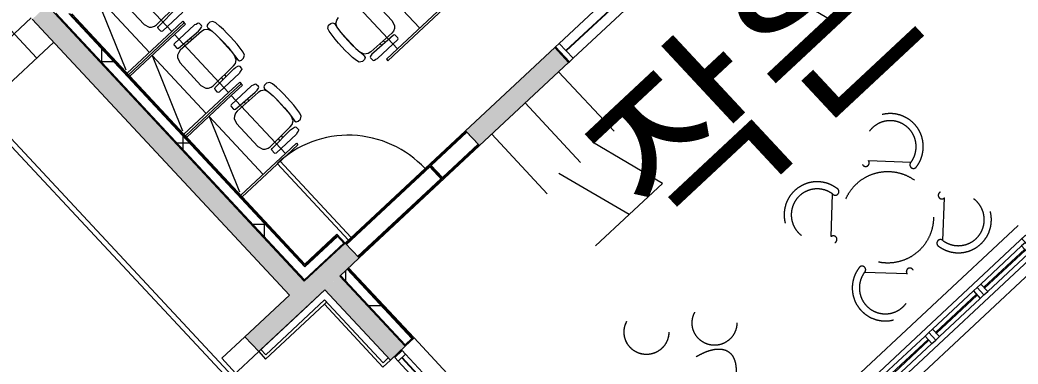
# Model space of a CAD drawing. Header units: millimetres. Extents: x -71377 to 516042, y -145869 to 441446.
# Drawn here: x 263564 to 273386, y 154575 to 157958 of the extents above; entities that cross this region are included whole.
import ezdxf

# ---------------------------------------------------------------- set-up
doc = ezdxf.new("R2010")
doc.units = ezdxf.units.MM
doc.header["$LTSCALE"] = 1000
doc.linetypes.add('_점선_M_', pattern=[3, 1.5, -1.5])
doc.linetypes.add('_점선_S_', pattern=[1.6, 0.8, -0.8])
for name, color, linetype, lineweight in [('09_HID', 9, '_점선_M_', 5), ('A-door', 4, 'Continuous', 5), ('A-door-hdln', 8, 'Continuous', 5), ('A-ele-8', 8, 'Continuous', 5), ('A-fnsh', 5, 'Continuous', 5), ('A-fnsh-4', 4, 'Continuous', 5), ('A-glas', 5, 'Continuous', 5), ('A-glas-hdln', 8, 'Continuous', 5), ('A-hat', 251, 'Continuous', 5), ('A-insu', 251, 'Continuous', 5), ('A-rail', 6, 'Continuous', 5), ('A-text-1', 3, 'Continuous', 5), ('A-wind', 4, 'Continuous', 5), ('A-wind-hdln', 8, 'Continuous', 5), ('A_cwall', 2, 'Continuous', 5), ('A_fnsh', 5, 'Continuous', 5), ('A_fnsh-4', 4, 'Continuous', 5), ('A_furn_HID', 6, '_점선_S_', 5), ('조경라인_dwg', 8, 'Continuous', 5)]:
    doc.layers.add(name, color=color, linetype=linetype, lineweight=lineweight)
doc.styles.add('나눔고딕_3', font='NanumGothic.ttf', dxfattribs={"height": 1400})
pattern_1 = [(0, (165969.5, 243949.9), (0, 800), []), (90, (165969.5, 243949.9), (-800, 5e-14), [])]

# ---------------------------------------------------------------- blocks, each defined once
blk = doc.blocks.new('외여닫이_유리문_ - A_SSD_1100x2100-6016900-지반층 배치도')
at = {"layer": 'A-door'}
for p, q in [((-1915, 507.3), (-1915, -522.7)), ((-1915, 507.3), (-1880, 507.3)), ((-1880, 507.3), (-1880, -522.7))]:
    blk.add_line(p, q, dxfattribs=at)
at = {"layer": 'A-door-hdln'}
blk.add_arc((-1915, -522.7), 1030, 0, 90, dxfattribs=at)
blk = doc.blocks.new('고정창 - _A_SSW_16x15-7564371-지반층 배치도')
at = {"layer": 'A-glas'}
for p, q in [((750, 2.5), (-750, 2.5)), ((-750, 2.5), (-750, -2.5)), ((750, -2.5), (750, 2.5)), ((-750, -2.5), (750, -2.5))]:
    blk.add_line(p, q, dxfattribs=at)
at = {"layer": 'A-wind'}
for p, q in [((-750, 100), (-800, 100)), ((-750, -100), (-750, 100)), ((750, 100), (750, -100)), ((800, 100), (750, 100)), ((-800, -100), (-750, -100)), ((750, -100), (800, -100))]:
    blk.add_line(p, q, dxfattribs=at)
at = {"layer": 'A-wind-hdln'}
for p, q in [((750, 100), (-750, 100)), ((-750, -100), (750, -100))]:
    blk.add_line(p, q, dxfattribs=at)
blk = doc.blocks.new('폴딩도어 - _A_PD1_4000x2000_OPEN-7529586-지반층 배치도')
at = {"layer": 'A-door'}
for p, q in [((-1950, 100), (-2000, 100)), ((-2000, 100), (-2000, -100)), ((-1950, -100), (-1950, 100)), ((2000, 100), (1950, 100)), ((1950, 100), (1950, -100)), ((2000, -100), (2000, 100)), ((-1900, 50), (-1950, 50)), ((-1950, 50), (-1950, -50)), ((-1900, -50), (-1900, 50)), ((-1300, 50), (-1350, 50)), ((-1350, 50), (-1350, -50)), ((-1250, 50), (-1300, 50)), ((-1300, 50), (-1300, -50)), ((-1300, -50), (-1300, 50)), ((-1250, -50), (-1250, 50)), ((-650, 50), (-700, 50)), ((-700, 50), (-700, -50)), ((-600, 50), (-650, 50)), ((-650, 50), (-650, -50)), ((-650, -50), (-650, 50)), ((-600, -50), (-600, 50)), ((0, 50), (-50, 50)), ((-50, 50), (-50, -50)), ((50, 50), (0, 50)), ((0, 50), (0, -50)), ((0, -50), (0, 50)), ((50, -50), (50, 50)), ((650, 50), (600, 50)), ((600, 50), (600, -50)), ((700, 50), (650, 50)), ((650, 50), (650, -50)), ((650, -50), (650, 50)), ((700, -50), (700, 50)), ((1300, 50), (1250, 50)), ((1250, 50), (1250, -50)), ((1300, -50), (1300, 50)), ((1350, 50), (1300, 50)), ((1300, 50), (1300, -50)), ((1350, -50), (1350, 50)), ((1950, 50), (1900, 50)), ((1900, 50), (1900, -50)), ((1950, -50), (1950, 50)), ((-1950, -50), (-1900, -50)), ((-1350, -50), (-1300, -50)), ((-1300, -50), (-1250, -50)), ((-700, -50), (-650, -50)), ((-650, -50), (-600, -50)), ((-50, -50), (0, -50)), ((0, -50), (50, -50)), ((600, -50), (650, -50)), ((650, -50), (700, -50)), ((1250, -50), (1300, -50)), ((1300, -50), (1350, -50)), ((1900, -50), (1950, -50)), ((-2000, -100), (-1950, -100)), ((1950, -100), (2000, -100))]:
    blk.add_line(p, q, dxfattribs=at)
at = {"layer": 'A-door-hdln'}
for p, q in [((-2000, 100), (2000, 100)), ((-1900, 50), (-1350, 50)), ((-1250, 50), (-700, 50)), ((-600, 50), (-50, 50)), ((50, 50), (600, 50)), ((700, 50), (1250, 50)), ((1350, 50), (1900, 50)), ((-1350, -50), (-1900, -50)), ((-700, -50), (-1250, -50)), ((-50, -50), (-600, -50)), ((600, -50), (50, -50)), ((1250, -50), (700, -50)), ((1900, -50), (1350, -50)), ((-2000, -100), (2000, -100))]:
    blk.add_line(p, q, dxfattribs=at)
at = {"layer": 'A-glas'}
for p, q in [((-1350, 6), (-1900, 6)), ((-1900, 6), (-1900, -6)), ((-1350, -6), (-1350, 6)), ((-700, 6), (-1250, 6)), ((-1250, 6), (-1250, -6)), ((-700, -6), (-700, 6)), ((-50, 6), (-600, 6)), ((-600, 6), (-600, -6)), ((-50, -6), (-50, 6)), ((600, 6), (50, 6)), ((50, 6), (50, -6)), ((600, -6), (600, 6)), ((1250, 6), (700, 6)), ((700, 6), (700, -6)), ((1250, -6), (1250, 6)), ((1900, 6), (1350, 6)), ((1350, 6), (1350, -6)), ((1900, -6), (1900, 6)), ((-1900, -6), (-1350, -6)), ((-1250, -6), (-700, -6)), ((-600, -6), (-50, -6)), ((50, -6), (600, -6)), ((700, -6), (1250, -6)), ((1350, -6), (1900, -6))]:
    blk.add_line(p, q, dxfattribs=at)
blk = doc.blocks.new('난간 - 난간-6754367-지반층 배치도')
at = {"layer": 'A-rail'}
for p, q in [((76949.8, 89153.3), (76999.8, 89153.3)), ((76949.8, 84372.3), (76949.8, 89153.3)), ((76999.8, 89153.3), (76999.8, 84372.3)), ((76949.8, 84372.3), (76999.8, 84372.3)), ((76949.8, 80772.3), (76949.8, 84372.3)), ((76999.8, 84372.3), (76949.8, 84372.3)), ((76999.8, 84372.3), (76999.8, 80772.3)), ((76949.8, 80772.3), (76999.8, 80772.3)), ((76949.8, 80491.3), (76949.8, 80772.3)), ((76999.8, 80772.3), (76949.8, 80772.3)), ((76999.8, 80772.3), (76999.8, 80491.3)), ((76999.8, 80491.3), (76949.8, 80491.3))]:
    blk.add_line(p, q, dxfattribs=at)
blk = doc.blocks.new('난간 - 난간-6977540-지반층 배치도')
at = {"layer": 'A-rail'}
for p, q in [((74987.8, 89153.3), (75037.8, 89153.3)), ((74987.8, 84372.3), (74987.8, 89153.3)), ((75037.8, 89153.3), (75037.8, 84372.3)), ((74987.8, 84372.3), (75037.8, 84372.3)), ((74987.8, 80772.3), (74987.8, 84372.3)), ((75037.8, 84372.3), (74987.8, 84372.3)), ((75037.8, 84372.3), (75037.8, 80772.3)), ((74987.8, 80772.3), (75037.8, 80772.3)), ((74987.8, 80491.3), (74987.8, 80772.3)), ((75037.8, 80772.3), (74987.8, 80772.3)), ((75037.8, 80772.3), (75037.8, 80491.3)), ((75037.8, 80491.3), (74987.8, 80491.3))]:
    blk.add_line(p, q, dxfattribs=at)
blk = doc.blocks.new('가구_작은도서관 - 가구_작은도서관-6473556-지반층 배치도')
at = {"layer": 'A_furn_HID'}
for p, q in [((300, -20), (0, -800)), ((300, -800), (300, -20)), ((600, -20), (600, -800)), ((450, -257.3), (450, -562.7)), ((450, -562.7), (467.4, -615.3)), ((467.4, -615.3), (485.2, -632.5)), ((485.2, -632.5), (511.3, -645.2)), ((511.3, -645.2), (536.3, -648)), ((525.6, -686.5), (528.1, -678.7)), ((525.6, -722.4), (525.6, -686.5)), ((528.1, -678.7), (538.1, -675)), ((536.3, -648), (813.7, -641.3)), ((538.1, -675), (795.6, -664.5)), ((528.3, -730.4), (525.6, -722.4)), ((535.6, -734), (528.3, -730.4)), ((809.6, -734), (535.6, -734)), ((0, -800), (600, -800)), ((600, -820), (0, -820)), ((0, -820), (600, -820)), ((0, -840), (600, -840)), ((300, -840), (0, -1620)), ((300, -1620), (300, -840)), ((600, -800), (750, -800)), ((750, -820), (600, -820)), ((600, -820), (750, -820)), ((600, -840), (600, -1620)), ((750, -840), (600, -840)), ((750, -800), (750, -820)), ((750, -820), (750, -840)), ((528.3, -909.6), (525.6, -917.6)), ((525.6, -917.6), (525.6, -953.5)), ((525.6, -953.5), (528.1, -961.3)), ((528.1, -961.3), (538.1, -965)), ((535.6, -906), (528.3, -909.6)), ((809.6, -906), (535.6, -906)), ((538.1, -965), (795.6, -975.5)), ((651.1, -994.8), (643.6, -969.5)), ((694.2, -995.8), (685.4, -971)), ((795.6, -975.5), (820.5, -974.2)), ((825.6, -912.3), (809.6, -906)), ((820.5, -974.2), (843.9, -968.4)), ((841.6, -914.9), (825.6, -912.3)), ((851, -918.7), (841.6, -914.9)), ((843.9, -968.4), (852.1, -965)), ((854.3, -925.8), (851, -918.7)), ((852.1, -965), (855.2, -957.2)), ((855.2, -957.2), (854.3, -925.8)), ((467.4, -1025.6), (450, -1077.3)), ((450, -1077.3), (450, -1382.7)), ((485.2, -1008.4), (467.4, -1025.6)), ((511.3, -995.7), (485.2, -1008.4)), ((536.3, -992), (511.3, -995.7)), ((813.7, -998.7), (536.3, -992)), ((844.6, -1004.7), (813.7, -998.7)), ((875.8, -1026.4), (844.6, -1004.7)), ((892.9, -1068.3), (875.8, -1026.4)), ((891.8, -995.9), (885.7, -1014.6)), ((885.7, -1014.6), (892.9, -1068.3)), ((909.7, -987.9), (891.8, -995.9)), ((892.9, -1068.3), (898.1, -1122.2)), ((937.8, -987.3), (909.7, -987.9)), ((964.7, -1003.7), (937.8, -987.3)), ((975, -1033.5), (964.7, -1003.7)), ((981, -1082.5), (975, -1033.5)), ((898.1, -1122.2), (901.2, -1176.3)), ((899.6, -1149.5), (898.1, -1338.7)), ((901.2, -1176.3), (902.2, -1230.5)), ((985.3, -1131.7), (981, -1082.5)), ((987.9, -1181.1), (985.3, -1131.7)), ((902.2, -1230.5), (901.2, -1284.6)), ((988.8, -1230.5), (987.9, -1181.1)), ((987.9, -1279.9), (988.8, -1230.5)), ((898.1, -1338.7), (892.9, -1392.6)), ((901.2, -1284.6), (898.1, -1338.7)), ((981, -1378.4), (985.3, -1329.2)), ((985.3, -1329.2), (987.9, -1279.9)), ((450, -1382.7), (467.4, -1435.3)), ((467.4, -1435.3), (485.2, -1452.5)), ((485.2, -1452.5), (511.3, -1465.2)), ((511.3, -1465.2), (536.3, -1468)), ((536.3, -1468), (813.7, -1461.3)), ((651.1, -1465.2), (643.6, -1490.5)), ((694.2, -1464.2), (685.4, -1489)), ((813.7, -1461.3), (844.6, -1456.2)), ((844.6, -1456.2), (875.8, -1434.5)), ((875.8, -1434.5), (892.9, -1392.6)), ((892.9, -1392.6), (885.7, -1446.3)), ((885.7, -1446.3), (891.8, -1465)), ((891.8, -1465), (909.7, -1473)), ((909.7, -1473), (937.8, -1473.7)), ((937.8, -1473.7), (964.7, -1457.2)), ((964.7, -1457.2), (975, -1427.4)), ((975, -1427.4), (981, -1378.4)), ((525.6, -1506.5), (528.1, -1498.7)), ((525.6, -1542.4), (525.6, -1506.5)), ((528.3, -1550.4), (525.6, -1542.4)), ((528.1, -1498.7), (538.1, -1495)), ((535.6, -1554), (528.3, -1550.4)), ((809.6, -1554), (535.6, -1554)), ((538.1, -1495), (795.6, -1484.5)), ((795.6, -1484.5), (820.5, -1485.8)), ((825.6, -1547.7), (809.6, -1554)), ((820.5, -1485.8), (843.9, -1491.6)), ((841.6, -1545.1), (825.6, -1547.7)), ((851, -1541.3), (841.6, -1545.1)), ((843.9, -1491.6), (852.1, -1495)), ((854.3, -1534.2), (851, -1541.3)), ((852.1, -1495), (855.2, -1502.8)), ((855.2, -1502.8), (854.3, -1534.2)), ((0, -1620), (600, -1620)), ((600, -1640), (0, -1640)), ((0, -1640), (600, -1640)), ((0, -1660), (600, -1660)), ((300, -1660), (0, -2440)), ((300, -2440), (300, -1660)), ((600, -1620), (750, -1620)), ((750, -1640), (600, -1640)), ((600, -1640), (750, -1640)), ((600, -1660), (600, -2440)), ((750, -1660), (600, -1660)), ((750, -1620), (750, -1640)), ((750, -1640), (750, -1660)), ((2110, -1660), (2110, -2440)), ((2410, -2440), (2410, -1660)), ((528.3, -1729.6), (525.6, -1737.6)), ((525.6, -1737.6), (525.6, -1773.5)), ((535.6, -1726), (528.3, -1729.6)), ((809.6, -1726), (535.6, -1726)), ((825.6, -1732.3), (809.6, -1726)), ((841.6, -1734.9), (825.6, -1732.3)), ((851, -1738.7), (841.6, -1734.9)), ((854.3, -1745.8), (851, -1738.7)), ((855.2, -1777.2), (854.3, -1745.8)), ((467.4, -1845.6), (450, -1897.3)), ((485.2, -1828.4), (467.4, -1845.6)), ((511.3, -1815.7), (485.2, -1828.4)), ((536.3, -1812), (511.3, -1815.7)), ((525.6, -1773.5), (528.1, -1781.3)), ((528.1, -1781.3), (538.1, -1785)), ((813.7, -1818.7), (536.3, -1812)), ((538.1, -1785), (795.6, -1795.5)), ((651.1, -1814.8), (643.6, -1789.5)), ((694.2, -1815.8), (685.4, -1791)), ((795.6, -1795.5), (820.5, -1794.2)), ((844.6, -1824.7), (813.7, -1818.7)), ((820.5, -1794.2), (843.9, -1788.4)), ((843.9, -1788.4), (852.1, -1785)), ((875.8, -1846.4), (844.6, -1824.7)), ((852.1, -1785), (855.2, -1777.2)), ((892.9, -1888.3), (875.8, -1846.4)), ((891.8, -1815.9), (885.7, -1834.6)), ((885.7, -1834.6), (892.9, -1888.3)), ((909.7, -1807.9), (891.8, -1815.9)), ((937.8, -1807.3), (909.7, -1807.9)), ((964.7, -1823.7), (937.8, -1807.3)), ((975, -1853.5), (964.7, -1823.7)), ((981, -1902.5), (975, -1853.5)), ((1729, -1902.5), (1735, -1853.5)), ((1735, -1853.5), (1745.3, -1823.7)), ((1745.3, -1823.7), (1772.2, -1807.3)), ((1772.2, -1807.3), (1800.3, -1807.9)), ((1800.3, -1807.9), (1818.2, -1815.9)), ((1824.3, -1834.6), (1817.1, -1888.3)), ((1817.1, -1888.3), (1834.2, -1846.4)), ((1818.2, -1815.9), (1824.3, -1834.6)), ((1834.2, -1846.4), (1865.4, -1824.7)), ((1865.4, -1824.7), (1896.3, -1818.7)), ((450, -1897.3), (450, -2202.7)), ((892.9, -1888.3), (898.1, -1942.2)), ((898.1, -1942.2), (901.2, -1996.3)), ((985.3, -1951.7), (981, -1902.5)), ((987.9, -2001.1), (985.3, -1951.7)), ((1722.1, -2001.1), (1724.7, -1951.7)), ((1724.7, -1951.7), (1729, -1902.5)), ((1811.9, -1942.2), (1808.8, -1996.3)), ((1817.1, -1888.3), (1811.9, -1942.2)), ((2260, -1897.3), (2260, -2202.7)), ((899.6, -1969.5), (898.1, -2158.7)), ((901.2, -1996.3), (902.2, -2050.5)), ((902.2, -2050.5), (901.2, -2104.6)), ((988.8, -2050.5), (987.9, -2001.1)), ((987.9, -2099.9), (988.8, -2050.5)), ((1721.2, -2050.5), (1722.1, -2001.1)), ((1722.1, -2099.9), (1721.2, -2050.5)), ((1808.8, -1996.3), (1807.8, -2050.5)), ((1807.8, -2050.5), (1808.8, -2104.6)), ((1810.4, -1969.5), (1811.9, -2158.7)), ((898.1, -2158.7), (892.9, -2212.6)), ((901.2, -2104.6), (898.1, -2158.7)), ((981, -2198.4), (985.3, -2149.2)), ((985.3, -2149.2), (987.9, -2099.9)), ((1724.7, -2149.2), (1722.1, -2099.9)), ((1729, -2198.4), (1724.7, -2149.2)), ((1808.8, -2104.6), (1811.9, -2158.7)), ((1811.9, -2158.7), (1817.1, -2212.6)), ((450, -2202.7), (467.4, -2255.3)), ((467.4, -2255.3), (485.2, -2272.5)), ((844.6, -2276.2), (875.8, -2254.5)), ((875.8, -2254.5), (892.9, -2212.6)), ((892.9, -2212.6), (885.7, -2266.3)), ((964.7, -2277.2), (975, -2247.4)), ((975, -2247.4), (981, -2198.4)), ((1735, -2247.4), (1729, -2198.4)), ((1745.3, -2277.2), (1735, -2247.4)), ((1834.2, -2254.5), (1817.1, -2212.6)), ((1817.1, -2212.6), (1824.3, -2266.3)), ((1865.4, -2276.2), (1834.2, -2254.5)), ((2242.6, -2255.3), (2224.8, -2272.5)), ((2260, -2202.7), (2242.6, -2255.3)), ((485.2, -2272.5), (511.3, -2285.2)), ((511.3, -2285.2), (536.3, -2288)), ((525.6, -2326.5), (528.1, -2318.7)), ((525.6, -2362.4), (525.6, -2326.5)), ((528.1, -2318.7), (538.1, -2315)), ((536.3, -2288), (813.7, -2281.3)), ((538.1, -2315), (795.6, -2304.5)), ((651.1, -2285.2), (643.6, -2310.5)), ((694.2, -2284.2), (685.4, -2309)), ((795.6, -2304.5), (820.5, -2305.8)), ((813.7, -2281.3), (844.6, -2276.2)), ((820.5, -2305.8), (843.9, -2311.6)), ((843.9, -2311.6), (852.1, -2315)), ((854.3, -2354.2), (851, -2361.3)), ((852.1, -2315), (855.2, -2322.8)), ((855.2, -2322.8), (854.3, -2354.2)), ((885.7, -2266.3), (891.8, -2285)), ((891.8, -2285), (909.7, -2293)), ((909.7, -2293), (937.8, -2293.7)), ((937.8, -2293.7), (964.7, -2277.2)), ((1772.2, -2293.7), (1745.3, -2277.2)), ((1800.3, -2293), (1772.2, -2293.7)), ((1818.2, -2285), (1800.3, -2293)), ((1824.3, -2266.3), (1818.2, -2285)), ((1857.9, -2315), (1854.8, -2322.8)), ((1854.8, -2322.8), (1855.7, -2354.2)), ((1855.7, -2354.2), (1859, -2361.3)), ((1866.1, -2311.6), (1857.9, -2315)), ((1896.3, -2281.3), (1865.4, -2276.2)), ((1889.5, -2305.8), (1866.1, -2311.6)), ((1914.4, -2304.5), (1889.5, -2305.8)), ((2173.7, -2288), (1896.3, -2281.3)), ((2171.9, -2315), (1914.4, -2304.5)), ((2015.8, -2284.2), (2024.6, -2309)), ((2058.9, -2285.2), (2066.4, -2310.5)), ((2181.9, -2318.7), (2171.9, -2315)), ((2198.7, -2285.2), (2173.7, -2288)), ((2184.4, -2326.5), (2181.9, -2318.7)), ((2184.4, -2362.4), (2184.4, -2326.5)), ((2224.8, -2272.5), (2198.7, -2285.2)), ((0, -2440), (600, -2440)), ((528.3, -2370.4), (525.6, -2362.4)), ((535.6, -2374), (528.3, -2370.4)), ((809.6, -2374), (535.6, -2374)), ((600, -2440), (750, -2440)), ((750, -2440), (750, -2460)), ((825.6, -2367.7), (809.6, -2374)), ((841.6, -2365.1), (825.6, -2367.7)), ((851, -2361.3), (841.6, -2365.1)), ((1859, -2361.3), (1868.4, -2365.1)), ((1868.4, -2365.1), (1884.4, -2367.7)), ((1884.4, -2367.7), (1900.4, -2374)), ((1900.4, -2374), (2174.4, -2374)), ((2110, -2440), (1960, -2440)), ((1960, -2440), (1960, -2460)), ((2710, -2440), (2110, -2440)), ((2174.4, -2374), (2181.7, -2370.4)), ((2181.7, -2370.4), (2184.4, -2362.4)), ((600, -2460), (0, -2460)), ((750, -2460), (600, -2460)), ((1960, -2460), (2110, -2460)), ((2110, -2460), (2710, -2460)), ((2215, -3685), (2215, -5185)), ((2665, -5185), (2215, -3685)), ((2665, -3685), (2665, -5185)), ((3115, -5185), (2665, -3685)), ((2665, -3685), (2665, -5185)), ((3115, -3685), (3115, -5185)), ((4985, -3685), (4985, -5185)), ((5435, -5185), (4985, -3685)), ((5435, -3685), (5435, -5185)), ((5435, -3685), (5435, -5185)), ((2215, -5185), (2665, -5185)), ((2665, -5185), (3115, -5185)), ((4985, -5185), (5435, -5185)), ((5435, -5185), (5885, -5185)), ((3971.2, -6700), (4267.9, -6403.4)), ((4749.1, -6403.4), (5045.7, -6700)), ((4267.9, -7477.8), (3971.2, -7181.2)), ((4749.1, -7477.8), (5045.7, -7181.2))]:
    blk.add_line(p, q, dxfattribs=at)
for centre, radius in [((2001.7, -6146.7), 220), ((2002, -6147.1), 220), ((2553.1, -6537.3), 220), ((4508.5, -6940.6), 450)]:
    blk.add_circle(centre, radius, dxfattribs=at)
for centre, radius, start, end in [((4017, -6449.2), 325, 10.34543, 259.65457), ((4999.9, -6449.2), 325, 280.34543, 169.65457), ((4017, -6449.2), 255, 10.34543, 259.65457), ((4999.9, -6449.2), 255, 280.34543, 169.65457), ((4303.5, -6403.7), 35.6, 179.3981, 21.29276), ((4714, -6400.8), 35.2, 163.54362, 355.76551), ((3968.6, -6735.1), 35.2, 253.54362, 85.76551), ((5045.3, -6735.7), 35.6, 89.3981, 291.29276), ((4017, -7432), 325, 100.34543, 349.65457), ((3971.6, -7145.5), 35.6, 269.3981, 111.29276), ((4999.9, -7432), 325, 190.34543, 79.65457), ((5045.3, -7145.5), 35.6, 68.70724, 270.6019), ((4017, -7432), 255, 100.34543, 349.65457), ((4999.9, -7432), 255, 190.34543, 79.65457), ((4303, -7480.4), 35.2, 343.54362, 175.76551), ((4714, -7480.4), 35.2, 4.23449, 196.45638)]:
    blk.add_arc(centre, radius, start, end, dxfattribs=at)
blk.add_ellipse((1716.8, -6987), major_axis=(744.1, 144.6), ratio=0.429097, dxfattribs=at)
blk = doc.blocks.new('고정창_추가프레임_ - _A_AW_20X20-8338476-지반층 배치도')
at = {"layer": 'A-glas'}
for p, q in [((950, 2.5), (-950, 2.5)), ((-950, 2.5), (-950, -2.5)), ((950, -2.5), (950, 2.5)), ((-950, -2.5), (950, -2.5))]:
    blk.add_line(p, q, dxfattribs=at)
at = {"layer": 'A-wind'}
for p, q in [((-950, 50), (-1000, 50)), ((-1000, 50), (-1000, -50)), ((-950, -50), (-950, 50)), ((-25, 50), (-25, -50)), ((25, 50), (-25, 50)), ((25, -50), (25, 50)), ((950, 50), (950, -50)), ((1000, 50), (950, 50)), ((1000, -50), (1000, 50)), ((-1000, -50), (-950, -50)), ((-25, -50), (25, -50)), ((950, -50), (1000, -50))]:
    blk.add_line(p, q, dxfattribs=at)
at = {"layer": 'A-wind-hdln'}
for p, q in [((-25, 50), (-950, 50)), ((950, 50), (25, 50)), ((-950, -50), (-25, -50)), ((25, -50), (950, -50))]:
    blk.add_line(p, q, dxfattribs=at)
blk = doc.blocks.new('조경라인_dwg-6847807-지반층 배치도')
at = {"layer": '09_HID'}
blk.add_arc((256788, 213812.9), 65073.9, 279.444127, 306.235924, dxfattribs=at)

msp = doc.modelspace()

# ---------------------------------------------------------------- hatches: boundary and pattern name
at = {"layer": 'A-hat'}
h = msp.add_hatch(dxfattribs=at)
h.set_pattern_fill('FP_41', color=256, scale=1000, style=0, pattern_type=2)
h.set_pattern_definition([(133, (260991.4, 158758.7), (-438.81, -409.2), []), (223, (260991.4, 158758.7), (409.2, -438.81), [])])
h.paths.add_polyline_path([(260993.6, 155031.5), (261727.9, 155716.2), (261536.2, 155921.7), (261572.8, 155955.8), (261764.5, 155750.3), (263162.8, 157054.3), (262971.2, 157259.8), (263007.7, 157293.9), (263199.4, 157088.4), (263897.1, 157739), (263614.1, 158042.6), (264440.5, 158813.2), (260921.4, 162587), (259546.4, 161304.8), (259300.9, 161568.1), (258269.7, 160606.5), (258133.3, 160752.8), (257255.7, 159934.4), (257392.1, 159788.1), (257329.9, 159730.1), (258728, 158230.9), (258124.6, 157668.2), (260491.2, 155130.4), (260710.6, 155335)])
h.paths.add_polyline_path([(263561.1, 158957.1), (263151.9, 159395.9), (263371.3, 159600.5), (263780.5, 159161.7), (263575.9, 158970.9)])
h.paths.add_polyline_path([(262936.1, 159700.6), (262322.3, 160358.9), (262541.7, 160563.5), (263155.5, 159905.2), (262950.1, 159713.7)])
for points in [[(266215.9, 155252.4), (266362.1, 155388.8), (263831.9, 158102.2), (263685.7, 157965.8), (265980.2, 155505.2)], [(268085.6, 156722.5), (268963.2, 157540.9), (268826.8, 157687.2), (267949.2, 156868.8)], [(266352.3, 155106.2), (266900.8, 155617.7), (266764.4, 155763.9), (266215.9, 155252.4)], [(265913.5, 154697), (266352.3, 155106.2), (266215.9, 155252.4), (265777.1, 154843.2), (265825.9, 154790.9)]]:
    msp.add_hatch(color=256, dxfattribs=at).paths.add_polyline_path(points)
h = msp.add_hatch(dxfattribs=at)
h.set_pattern_fill('FP_13', color=256, scale=1000, style=0, pattern_type=2)
h.set_pattern_definition(pattern_1)
h.paths.add_polyline_path([(266362.6, 155403), (266428.5, 155464.4), (264044.9, 158020.4), (263979.1, 157959.1), (266267.3, 155505.2)])
h = msp.add_hatch(dxfattribs=at)
h.set_pattern_fill('FP_13', color=256, scale=1000, style=0, pattern_type=2)
h.set_pattern_definition(pattern_1)
h.paths.add_polyline_path([(269377.7, 152594.9), (269443.6, 152656.3), (268812.7, 153332.8), (268746.9, 153271.4)])
h.paths.add_polyline_path([(267355.6, 154763.4), (267421.4, 154824.7), (266780.2, 155505.2), (266718, 155447.2), (267245.1, 154881.9)])
h = msp.add_hatch(color=256, dxfattribs=at)
h.paths.add_polyline_path([(269231, 152444.4), (269377.3, 152580.8), (268724.9, 153264.6), (268586.5, 153135.5), (269103.8, 152580.8)])
h.paths.add_polyline_path([(267208.9, 154612.8), (267348.3, 154756.5), (266710.6, 155440.3), (266564.4, 155303.9), (267188.4, 154634.8)])

# ---------------------------------------------------------------- linework, layer by layer
at = {"layer": 'A-ele-8'}
for p, q in [((270445.8, 153194.4), (273385.9, 155936)), ((273672.3, 155628.8), (270732.3, 152887.2)), ((267442.9, 154831.1), (268820.5, 153353.7))]:
    msp.add_line(p, q, dxfattribs=at)
at = {"layer": 'A-fnsh'}
for p, q in [((263199.4, 157088.4), (263897.1, 157739)), ((265777.1, 154843.2), (265550.3, 154631.8)), ((265654.6, 154455.5), (265913.5, 154697)), ((265550.3, 154631.8), (265686.7, 154485.5))]:
    msp.add_line(p, q, dxfattribs=at)
at = {"layer": 'A-fnsh-4'}
for p, q in [((264059, 158019.9), (266367.6, 155544.3)), ((267720.4, 156395.6), (268078.8, 156729.8)), ((267597.6, 156527.3), (267720.4, 156395.6)), ((266894, 155625), (267713.1, 156388.8)), ((266682.1, 155837.6), (266367.6, 155544.3)), ((266757.1, 155757.1), (266682.1, 155837.6)), ((267428.8, 154831.6), (266791.1, 155515.4)), ((266559.4, 155162.6), (266581.4, 155183.1)), ((267421.4, 154824.7), (267428.8, 154831.6)), ((267348.3, 154756.5), (267355.6, 154763.4))]:
    msp.add_line(p, q, dxfattribs=at)
at = {"layer": 'A-insu'}
for p, q in [((268071.9, 156737.1), (267962.8, 156854.1)), ((266564.4, 155303.9), (265935.4, 154717.4))]:
    msp.add_line(p, q, dxfattribs=at)
at = {"layer": 'A_cwall'}
for p, q in [((266362.1, 155388.8), (263831.9, 158102.2)), ((263685.7, 157965.8), (266215.9, 155252.4)), ((268826.8, 157687.2), (267949.2, 156868.8)), ((268963.2, 157540.9), (268826.8, 157687.2)), ((268085.6, 156722.5), (268963.2, 157540.9)), ((267949.2, 156868.8), (268085.6, 156722.5)), ((266764.4, 155763.9), (266362.1, 155388.8)), ((266900.8, 155617.7), (266764.4, 155763.9)), ((266710.6, 155440.3), (266900.8, 155617.7)), ((267355.1, 154749.2), (266710.6, 155440.3)), ((266710.6, 155440.3), (267355.1, 154749.2)), ((266352.3, 155106.2), (266564.4, 155303.9)), ((267208.9, 154612.8), (266564.4, 155303.9)), ((266564.4, 155303.9), (267208.9, 154612.8)), ((266215.9, 155252.4), (265777.1, 154843.2)), ((265913.5, 154697), (266352.3, 155106.2)), ((265777.1, 154843.2), (265913.5, 154697)), ((267208.9, 154612.8), (267355.1, 154749.2))]:
    msp.add_line(p, q, dxfattribs=at)
at = {"layer": 'A_fnsh'}
for p, q in [((263903.5, 158025.4), (266362.1, 155388.8)), ((263917.7, 158024.9), (266362.6, 155403)), ((264044.9, 158020.4), (266367.1, 155530.2)), ((266368.1, 155558.4), (264073.1, 158019.4)), ((267949.2, 156868.8), (266764.4, 155763.9)), ((267956, 156861.5), (267949.2, 156868.8)), ((267583.5, 156527.8), (267590.3, 156520.5)), ((266688.9, 155830.3), (266367.1, 155530.2)), ((266682.6, 155851.7), (266368.1, 155558.4)), ((266764.4, 155763.9), (266682.6, 155851.7)), ((266362.1, 155388.8), (266764.4, 155763.9)), ((266750.3, 155764.4), (266362.6, 155403)), ((267421.4, 154824.7), (266783.8, 155508.5)), ((267442.9, 154831.1), (266798.4, 155522.2)), ((267355.6, 154763.4), (266718, 155447.2)), ((267355.1, 154749.2), (267442.9, 154831.1)), ((267355.6, 154763.4), (267421.4, 154824.7))]:
    msp.add_line(p, q, dxfattribs=at)
at = {"layer": 'A_fnsh-4'}
for p, q in [((268834.1, 157694), (268826.8, 157687.2)), ((268970.5, 157547.7), (268834.1, 157694)), ((268963.2, 157540.9), (268970.5, 157547.7)), ((267597.6, 156527.3), (267956, 156861.5)), ((267962.8, 156854.1), (267956, 156861.5)), ((267611.8, 156526.8), (267962.8, 156854.1)), ((266900.8, 155617.7), (268085.6, 156722.5)), ((267720.9, 156409.8), (268071.9, 156737.1)), ((268085.6, 156722.5), (268071.9, 156737.1)), ((266771.2, 155756.6), (267590.3, 156520.5)), ((266778, 155749.3), (267597.1, 156513.1)), ((267590.3, 156520.5), (267719.9, 156381.5)), ((267611.8, 156526.8), (267720.9, 156409.8)), ((266887.2, 155632.3), (267706.3, 156396.1)), ((265983.1, 154666.2), (266560.9, 155205)), ((266560.9, 155205), (267137.2, 154587)), ((265981.7, 154623.8), (266559.4, 155162.6)), ((266559.4, 155162.6), (267135.7, 154544.6)), ((265935.4, 154717.4), (265913.5, 154697)), ((265913.5, 154697), (265981.7, 154623.8)), ((265935.4, 154717.4), (265983.1, 154666.2)), ((267135.7, 154544.6), (267208.9, 154612.8)), ((267137.2, 154587), (267188.4, 154634.8))]:
    msp.add_line(p, q, dxfattribs=at)

# ---------------------------------------------------------------- block references
at = {"layer": 'A-door', "rotation": 43.00000124847634}
msp.add_blockref('외여닫이_유리문_ - A_SSD_1100x2100-6016900-지반층 배치도', (267841.4, 157482.9), dxfattribs=at)
at = {"layer": 'A-door-hdln', "rotation": 222.9999961629209}
msp.add_blockref('폴딩도어 - _A_PD1_4000x2000_OPEN-7529586-지반층 배치도', (272065.9, 154404.3), dxfattribs=at)
at = {"layer": 'A-glas-hdln', "rotation": 43.00000124847634}
msp.add_blockref('고정창 - _A_SSW_16x15-7564371-지반층 배치도', (269487.4, 158166.5), dxfattribs=at)
at = {"layer": 'A-rail', "rotation": 223.0000012484763}
for name in ['난간 - 난간-6977540-지반층 배치도', '난간 - 난간-6754367-지반층 배치도']:
    msp.add_blockref(name, (262955.4, 267303.1), dxfattribs=at)
at = {"layer": 'A-wind-hdln', "rotation": 313.0000012484762}
msp.add_blockref('고정창_추가프레임_ - _A_AW_20X20-8338476-지반층 배치도', (267970.8, 153942.4), dxfattribs=at)
at = {"layer": 'A_furn_HID', "rotation": 43.00000124847657}
msp.add_blockref('가구_작은도서관 - 가구_작은도서관-6473556-지반층 배치도', (264073.1, 158019.4), dxfattribs=at)
at = {"layer": '조경라인_dwg', "rotation": 8.537736462515947e-07}
msp.add_blockref('조경라인_dwg-6847807-지반층 배치도', (0, 0), dxfattribs=at)

# ---------------------------------------------------------------- texts
at = {"layer": 'A-text-1', "insert": (269062.8, 156699.7), "char_height": 1400, "width": 10998.9, "attachment_point": 1, "rotation": 43, "line_spacing_factor": 1.2, "style": '나눔고딕_3'}
msp.add_mtext('\\pxt9.07143,18.14286,27.21429,36.28571,45.35714,54.42857,63.5,72.57143,81.64286,90.71429,99.78571,108.85714,117.92857,127,136.07143,145.14286,154.21429,163.28571,172.35714,181.42857,190.5,199.57143,208.64286,217.71429,226.78571,235.85714,244.92857,254,263.07143,272.14286,281.21429,290.28571;{작은도서관}', dxfattribs=at)

doc.saveas('drawing.dxf')
